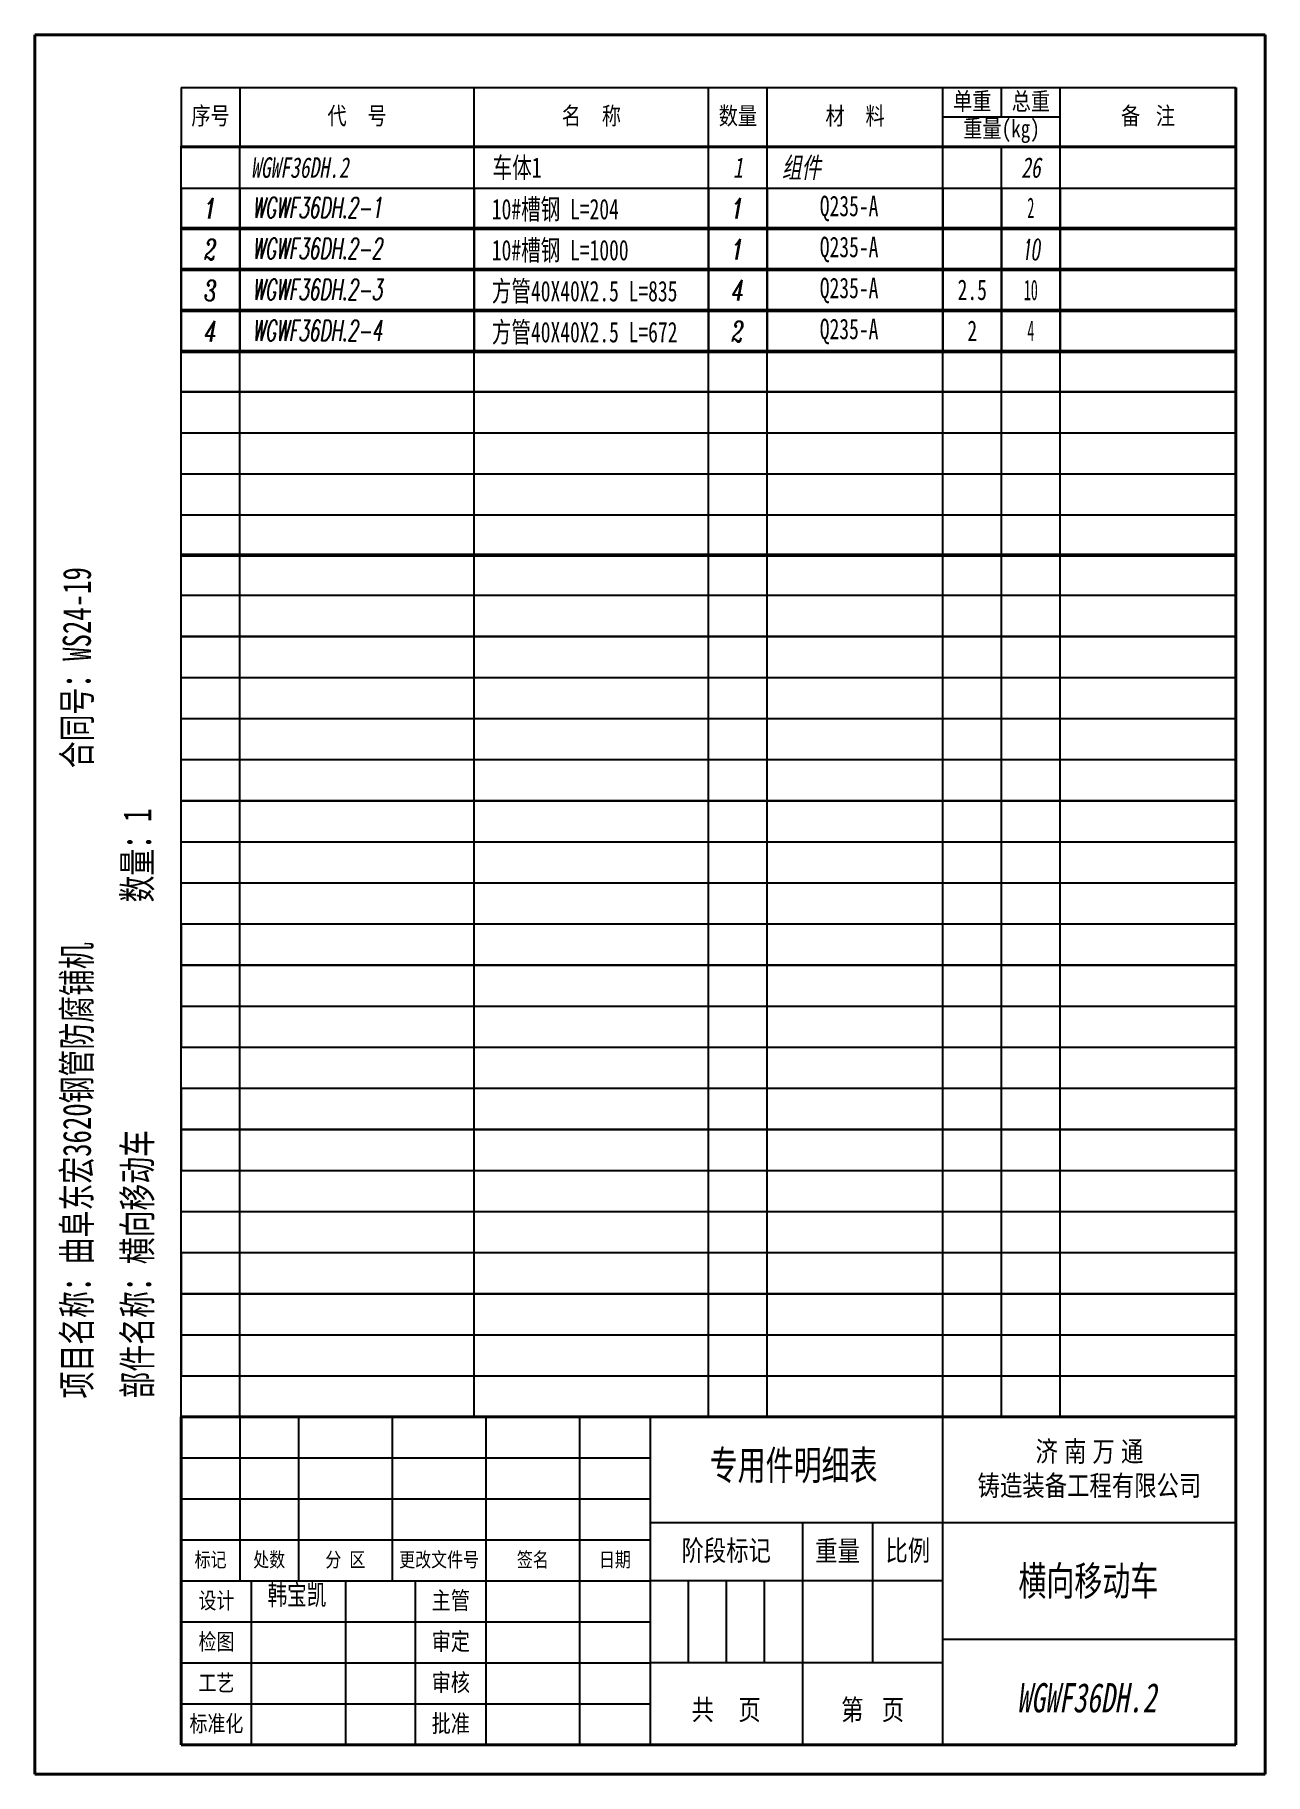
# Model space of a CAD drawing. Header units: millimetres. Extents: x 41246 to 169465, y -141938 to 36614.
# Drawn here: x 52572 to 57822, y -111514 to -104089 of the extents above.
import ezdxf
from ezdxf.enums import TextEntityAlignment as Align

# ---------------------------------------------------------------- set-up
doc = ezdxf.new("R2010")
doc.units = ezdxf.units.MM
doc.layers.add('S', color=7, linetype='Continuous', lineweight=35)
doc.layers.add('粗实线', color=7, linetype='Continuous', lineweight=40)
for name, color, linetype in [('标注层', 3, 'Continuous'), ('标注线', 3, 'Continuous'), ('细实线', 4, 'Continuous')]:
    doc.layers.add(name, color=color, linetype=linetype)
doc.styles.get("Standard").update_dxf_attribs({"font": '', "width": 0.8})
doc.styles.add('文字', font='', dxfattribs={"width": 0.7})
doc.styles.add('标注', font='italic.shx', dxfattribs={"width": 0.7, "bigfont": 'AllInOneBig.shx'})
doc.styles.get('Standard').set_extended_font_data('SimSun')
doc.styles.get('文字').set_extended_font_data('SimSun')

# ---------------------------------------------------------------- blocks, each defined once
blk = doc.blocks.new('明细表头')
for p, q in [((0, 10), (180, 10)), ((0, 10), (0, 0)), ((10, 10), (10, 0)), ((50, 0), (50, 10)), ((90, 0), (90, 10)), ((100, 0), (100, 10)), ((130, 0), (130, 10)), ((140, 5), (140, 10)), ((150, 0), (150, 10)), ((180, 10), (180, 0)), ((130, 5), (150, 5)), ((0, 0), (180, 0))]:
    blk.add_line(p, q)
at = {"char_height": 3, "attachment_point": 5}
for s, insert in [('{\\f\uffbfﾬￌﾣﾤ_GB2312|b0|i0|c134|p49;单重}', (135, 7.5)), ('{\\f\uffbfﾬￌﾣﾤ_GB2312|b0|i0|c134|p49;总重}', (145, 7.5)), ('{\\f\uffbfﾬￌﾣﾤ_GB2312|b0|i0|c134|p49;序号}', (5, 5)), ('{\\f\uffbfﾬￌﾣﾤ_GB2312|b0|i0|c134|p49;代    号}', (30, 5)), ('{\\f\uffbfﾬￌﾣﾤ_GB2312|b0|i0|c134|p49;名    称}', (70, 5)), ('{\\f\uffbfﾬￌﾣﾤ_GB2312|b0|i0|c134|p49;数量}', (95, 5)), ('{\\f\uffbfﾬￌﾣﾤ_GB2312|b0|i0|c134|p49;材    料}', (115, 5)), ('{\\f\uffbfﾬￌﾣﾤ_GB2312|b0|i0|c134|p49;备   注}', (165, 5)), ('{\\f\uffbfﾬￌﾣﾤ_GB2312|b0|i0|c134|p49;重量}(kg)', (140, 2.5))]:
    blk.add_mtext(s, dxfattribs=dict(at, insert=insert))
blk = doc.blocks.new('图栏')
at = {"layer": '粗实线'}
for p, q in [((0, 56), (-180, 56)), ((-180, 56), (-180, 0))]:
    blk.add_line(p, q, dxfattribs=at)
at = {"layer": '细实线'}
for p, q in [((-170, 56), (-170, 28)), ((-160, 56), (-160, 28)), ((-144, 56), (-144, 28)), ((-128, 56), (-128, 0)), ((-112, 0), (-112, 56)), ((-100, 56), (-100, 0)), ((-50, 0), (-50, 56)), ((-180, 49), (-100, 49)), ((-180, 42), (-100, 42)), ((-100, 38), (-50, 38)), ((-74, 38), (-74, 0)), ((-62, 38), (-62, 14)), ((-50, 38), (0, 38)), ((-180, 35), (-100, 35)), ((-180, 28), (-100, 28)), ((-168, 0), (-168, 28)), ((-152, 28), (-152, 0)), ((-140, 0), (-140, 28)), ((-50, 28), (-100, 28)), ((-93.5, 28), (-93.5, 14)), ((-87, 28), (-87, 14)), ((-80.5, 28), (-80.5, 14)), ((-180, 21), (-100, 21)), ((0, 18), (-50, 18)), ((-180, 14), (-100, 14)), ((-50, 14), (-100, 14)), ((-50, 0), (-50, 9)), ((-180, 7), (-100, 7))]:
    blk.add_line(p, q, dxfattribs=at)
at = {"insert": (-165.27, 27.41), "char_height": 3.5, "width": 10.6759, "attachment_point": 1, "style": '文字'}
blk.add_mtext('韩宝凯', dxfattribs=at)
at = {"layer": '细实线', "attachment_point": 5}
for s, insert, char_height, width in [('{\\f\uffbfﾬￌﾣﾤ_GB2312|b0|i0|c134|p49;济 南 万 通\\P铸造装备工程有限公司}', (-25, 47), 3.5, 50), ('{\\f\uffbfﾬￌﾣﾤ_GB2312|b0|i0|c134|p49;标记}', (-175, 31.5), 2.5, 15), ('处数', (-165, 31.5), 2.5, 15), ('分 区', (-152, 31.5), 2.5, 15), ('{\\f\uffbfﾬￌﾣﾤ_GB2312|b0|i0|c134|p49;签名}', (-120, 31.5), 2.5, 15), ('{\\f\uffbfﾬￌﾣﾤ_GB2312|b0|i0|c134|p49;日期}', (-106, 31.5), 2.5, 15), ('{\\f\uffbfﾬￌﾣﾤ_GB2312|b0|i0|c134|p49;阶段标记}', (-87, 33), 3.5, 26), ('{\\f\uffbfﾬￌﾣﾤ_GB2312|b0|i0|c134|p49;重量}', (-68, 33), 3.5, 12), ('比例', (-56, 33), 3.5, 12), ('{\\f\uffbfﾬￌﾣﾤ_GB2312|b0|i0|c134|p49;设计}', (-174, 24.5), 2.8, 10), ('{\\f\uffbfﾬￌﾣﾤ_GB2312|b0|i0|c134|p49;主管}', (-134, 24.5), 3, 10), ('{\\f\uffbfﾬￌﾣﾤ_GB2312|b0|i0|c134|p49;检图}', (-174, 17.5), 2.8, 10), ('{\\f\uffbfﾬￌﾣﾤ_GB2312|b0|i0|c134|p49;审定}', (-134, 17.5), 3, 10), ('{\\f\uffbfﾬￌﾣﾤ_GB2312|b0|i0|c134|p49;工艺}', (-174, 10.5), 2.8, 10), ('{\\f\uffbfﾬￌﾣﾤ_GB2312|b0|i0|c134|p49;审核}', (-134, 10.5), 3, 10), ('{\\f\uffbfﾬￌﾣﾤ_GB2312|b0|i0|c134|p49;共    页}', (-87, 5.82), 3.5, 26), ('{\\f\uffbfﾬￌﾣﾤ_GB2312|b0|i0|c134|p49;第   页}', (-62, 5.82), 3.5, 24), ('{\\fￋￎￌﾣﾤ|b0|i0|c134|p2;标准化}', (-174, 3.5), 2.8, 10), ('{\\f\uffbfﾬￌﾣﾤ_GB2312|b0|i0|c134|p49;批准}', (-134, 3.5), 3, 10)]:
    blk.add_mtext(s, dxfattribs=dict(at, insert=insert, char_height=char_height, width=width))
at = {"layer": '细实线', "insert": (-136, 31.5), "char_height": 2.5, "width": 15, "attachment_point": 5, "line_spacing_factor": 0.8}
blk.add_mtext('{\\fￋￎￌﾣﾤ|b0|i0|c134|p2;更改文件号}', dxfattribs=at)
at = {"layer": '细实线', "width": 0.8, "flags": 8}
for tag, height, p in [('Q', 5, (-75.13, 47.19)), ('名称', 5, (-25.19, 28)), ('姓名', 3, (-159.93, 24.36)), ('DATA', 3, (-146.06, 24.09)), ('KG', 3.5, (-68.19, 21.34)), ('Y', 3.5, (-55.74, 20.78)), ('姓名', 3, (-159.93, 17.36)), ('DATA', 3, (-146.06, 17.09)), ('姓名', 3, (-119.93, 10.36)), ('DATA', 3, (-106.06, 10.09)), ('N', 7, (-25.47, 8.06)), ('Z', 3.5, (-87.28, 5.59)), ('X', 3.5, (-62.27, 5.8)), ('姓名', 3, (-119.93, 3.36)), ('DATA', 3, (-106.06, 3.09))]:
    blk.add_attdef(tag, text='', height=height, dxfattribs=at).set_placement(p, align=Align.MIDDLE_CENTER)
blk = doc.blocks.new('明细表')
for p, q in [((0, 7), (180, 7)), ((0, 0), (0, 7)), ((10, 0), (10, 7)), ((50, 0), (50, 7)), ((90, 0), (90, 7)), ((100, 0), (100, 7)), ((130, 0), (130, 7)), ((140, 0), (140, 7)), ((150, 0), (150, 7)), ((180, 0), (180, 7)), ((0, 0), (180, 0))]:
    blk.add_line(p, q)
at = {"width": 0.7, "flags": 8}
for tag, style, p in [('1', '标注', (5, 3.5)), ('4', '标注', (95, 3.5)), ('6', '标注', (135, 3.5)), ('7', '标注', (145, 3.5)), ('8', '文字', (165, 3.5))]:
    blk.add_attdef(tag, text='', height=3.5, dxfattribs=dict(at, style=style)).set_placement(p, align=Align.MIDDLE_CENTER)
at = {"color": 141, "flags": 8}
for tag, style, width, p in [('2', '标注', 0.6, (13, 3.5)), ('3', '文字', 0.7, (53, 3.5)), ('5', '标注', 0.7, (103, 3.5))]:
    blk.add_attdef(tag, text='', height=3.5, dxfattribs=dict(at, style=style, width=width)).set_placement(p, align=Align.MIDDLE_LEFT)

msp = doc.modelspace()

# ---------------------------------------------------------------- linework, layer by layer
at = {"layer": 'S'}
msp.add_line((57697.3, -107888.9), (57697.3, -108938.9), dxfattribs=at)
at = {"layer": '标注层'}
for p, q in [((53197.4, -109988.9), (53197.4, -104563.9)), ((57697.3, -109813.9), (57697.3, -109288.9))]:
    msp.add_line(p, q, dxfattribs=at)
at = {"layer": '粗实线'}
for p, q in [((57822.4, -104088.9), (52572.4, -104088.9)), ((52572.4, -104088.9), (52572.4, -111513.9)), ((57822.4, -104088.9), (57822.4, -111513.9)), ((57822.4, -104088.9), (57822.4, -111513.9)), ((57822.4, -104088.9), (57822.4, -111513.9)), ((57697.4, -104313.9), (57697.4, -111388.9)), ((57697.4, -111388.9), (53197.4, -111388.9)), ((57822.4, -111513.9), (52572.4, -111513.9))]:
    msp.add_line(p, q, dxfattribs=at)
at = {"layer": '细实线'}
for p, q in [((53197.4, -107888.9), (53197.4, -108413.9)), ((53197.4, -107888.9), (53197.4, -108413.9)), ((53197.4, -108588.9), (53197.4, -108938.9)), ((53197.4, -108588.9), (53197.4, -108938.9)), ((53197.3, -109288.9), (53197.3, -109813.9)), ((53197.3, -109288.9), (53197.3, -109813.9))]:
    msp.add_line(p, q, dxfattribs=at)

# ---------------------------------------------------------------- block references
at = {"layer": '标注层', "xscale": 25, "yscale": 25, "zscale": 25}
msp.add_blockref('明细表头', (53197.4, -104563.9), dxfattribs=at)
at = {"layer": '标注层'}
ref = msp.add_blockref('图栏', (57697.4, -111388.9), dxfattribs=dict(at, xscale=25, yscale=25, zscale=25))
ref.add_attrib('名称', '横向移动车', dxfattribs={"layer": '细实线', "height": 125, "style": '文字', "oblique": 0.17453, "width": 0.7, "flags": 8}).set_placement((57067.5, -110688.9), align=Align.MIDDLE_CENTER)
ref.add_attrib('N', 'WGWF36DH.2', dxfattribs={"layer": '细实线', "height": 125, "style": '文字', "oblique": 10, "width": 0.7, "flags": 8}).set_placement((57060.5, -111187.4), align=Align.MIDDLE_CENTER)
ref.add_attrib('材料', '专用件明细表', dxfattribs={"layer": '细实线', "height": 125, "style": '文字', "oblique": 0.17453, "width": 0.7, "flags": 8}).set_placement((55810, -110194.9), align=Align.MIDDLE_CENTER)
at = {"layer": '标注线'}
ref = msp.add_blockref('明细表', (53197.4, -104743.2), dxfattribs=dict(at, xscale=-25.00000128278039, yscale=25.00000128278039, zscale=25.00000128278039, rotation=180))
ref.add_attrib('1', '1', dxfattribs={"layer": '0', "height": 87.5, "style": '标注', "width": 0.7, "flags": 8}).set_placement((53322.4, -104830.7), align=Align.MIDDLE_CENTER)
ref.add_attrib('2', 'WGWF36DH.2-1', dxfattribs={"layer": '0', "color": 141, "height": 87.5, "style": '标注', "width": 0.6, "flags": 8}).set_placement((53500.5, -104826.5), align=Align.MIDDLE_LEFT)
ref.add_attrib('3', '10#槽钢 L=204', dxfattribs={"layer": '0', "color": 141, "height": 87.5, "style": '文字', "width": 0.7, "flags": 8}).set_placement((54522.4, -104833.1), align=Align.MIDDLE_LEFT)
ref.add_attrib('4', '1', dxfattribs={"layer": '0', "height": 87.5, "style": '标注', "width": 0.7, "flags": 8}).set_placement((55572.4, -104830.7), align=Align.MIDDLE_CENTER)
ref.add_attrib('5', 'Q235-A', dxfattribs={"layer": '0', "color": 141, "height": 87.5, "style": '文字', "width": 0.7, "flags": 8}).set_placement((55921.9, -104819.5), align=Align.MIDDLE_LEFT)
ref.add_attrib('7', '2', dxfattribs={"layer": '0', "height": 87.5, "style": '文字', "width": 0.5, "flags": 8}).set_placement((56822.4, -104827.3), align=Align.MIDDLE_CENTER)
ref = msp.add_blockref('明细表', (53197.4, -104918.2), dxfattribs=dict(at, xscale=-25.00000128278039, yscale=25.00000128278039, zscale=25.00000128278039, rotation=180))
ref.add_attrib('1', '2', dxfattribs={"layer": '0', "height": 87.5, "style": '标注', "width": 0.7, "flags": 8}).set_placement((53322.4, -105005.7), align=Align.MIDDLE_CENTER)
ref.add_attrib('2', 'WGWF36DH.2-2', dxfattribs={"layer": '0', "color": 141, "height": 87.5, "style": '标注', "width": 0.6, "flags": 8}).set_placement((53500.5, -105001.5), align=Align.MIDDLE_LEFT)
ref.add_attrib('3', '10#槽钢 L=1000', dxfattribs={"layer": '0', "color": 141, "height": 87.5, "style": '文字', "width": 0.7, "flags": 8}).set_placement((54522.4, -105008.1), align=Align.MIDDLE_LEFT)
ref.add_attrib('4', '1', dxfattribs={"layer": '0', "height": 87.5, "style": '标注', "width": 0.7, "flags": 8}).set_placement((55572.4, -105005.7), align=Align.MIDDLE_CENTER)
ref.add_attrib('5', 'Q235-A', dxfattribs={"layer": '0', "color": 141, "height": 87.5, "style": '文字', "width": 0.7, "flags": 8}).set_placement((55921.9, -104994.5), align=Align.MIDDLE_LEFT)
ref.add_attrib('7', '10', dxfattribs={"layer": '0', "height": 87.5, "style": '标注', "width": 0.5, "flags": 8}).set_placement((56822.4, -105005.7), align=Align.MIDDLE_CENTER)
ref = msp.add_blockref('明细表', (53197.4, -105093.2), dxfattribs=dict(at, xscale=-25.00000128278039, yscale=25.00000128278039, zscale=25.00000128278039, rotation=180))
ref.add_attrib('1', '3', dxfattribs={"layer": '0', "height": 87.5, "style": '标注', "width": 0.7, "flags": 8}).set_placement((53322.4, -105180.7), align=Align.MIDDLE_CENTER)
ref.add_attrib('2', 'WGWF36DH.2-3', dxfattribs={"layer": '0', "color": 141, "height": 87.5, "style": '标注', "width": 0.6, "flags": 8}).set_placement((53500.5, -105176.5), align=Align.MIDDLE_LEFT)
ref.add_attrib('3', '方管40X40X2.5 L=835', dxfattribs={"layer": '0', "color": 141, "height": 87.5, "style": '文字', "width": 0.7, "flags": 8}).set_placement((54522.4, -105183.1), align=Align.MIDDLE_LEFT)
ref.add_attrib('4', '4', dxfattribs={"layer": '0', "height": 87.5, "style": '标注', "width": 0.7, "flags": 8}).set_placement((55572.4, -105180.7), align=Align.MIDDLE_CENTER)
ref.add_attrib('5', 'Q235-A', dxfattribs={"layer": '0', "color": 141, "height": 87.5, "style": '文字', "width": 0.7, "flags": 8}).set_placement((55921.9, -105169.5), align=Align.MIDDLE_LEFT)
ref.add_attrib('6', '2.5', dxfattribs={"layer": '0', "height": 87.5, "style": '文字', "width": 0.7, "flags": 8}).set_placement((56572.4, -105177.3), align=Align.MIDDLE_CENTER)
ref.add_attrib('7', '10', dxfattribs={"layer": '0', "height": 87.5, "style": '文字', "width": 0.5, "flags": 8}).set_placement((56822.4, -105178.3), align=Align.MIDDLE_CENTER)
ref = msp.add_blockref('明细表', (53197.4, -105268.2), dxfattribs=dict(at, xscale=-25.00000128278039, yscale=25.00000128278039, zscale=25.00000128278039, rotation=180))
ref.add_attrib('1', '4', dxfattribs={"layer": '0', "height": 87.5, "style": '标注', "width": 0.7, "flags": 8}).set_placement((53322.4, -105355.7), align=Align.MIDDLE_CENTER)
ref.add_attrib('2', 'WGWF36DH.2-4', dxfattribs={"layer": '0', "color": 141, "height": 87.5, "style": '标注', "width": 0.6, "flags": 8}).set_placement((53500.5, -105351.5), align=Align.MIDDLE_LEFT)
ref.add_attrib('3', '方管40X40X2.5 L=672', dxfattribs={"layer": '0', "color": 141, "height": 87.5, "style": '文字', "width": 0.7, "flags": 8}).set_placement((54522.4, -105358.1), align=Align.MIDDLE_LEFT)
ref.add_attrib('4', '2', dxfattribs={"layer": '0', "height": 87.5, "style": '标注', "width": 0.7, "flags": 8}).set_placement((55572.4, -105355.7), align=Align.MIDDLE_CENTER)
ref.add_attrib('5', 'Q235-A', dxfattribs={"layer": '0', "color": 141, "height": 87.5, "style": '文字', "width": 0.7, "flags": 8}).set_placement((55921.9, -105344.5), align=Align.MIDDLE_LEFT)
ref.add_attrib('6', '2', dxfattribs={"layer": '0', "height": 87.5, "style": '文字', "width": 0.7, "flags": 8}).set_placement((56572.4, -105352.3), align=Align.MIDDLE_CENTER)
ref.add_attrib('7', '4', dxfattribs={"layer": '0', "height": 87.5, "style": '文字', "width": 0.5, "flags": 8}).set_placement((56822.4, -105352.3), align=Align.MIDDLE_CENTER)
at = {"layer": '细实线', "xscale": 25, "yscale": 25, "zscale": 25}
for p in [(53197.4, -104743.2), (53197.4, -104918.2), (53197.4, -104918.2), (53197.4, -105086), (53197.4, -105261.3), (53197.4, -105261.3), (53197.4, -105436.7), (53197.4, -105436.7), (53197.4, -105436.7), (53197.4, -105436.7), (53197.4, -105612), (53197.4, -105612), (53197.4, -105787.4), (53197.4, -105787.4), (53197.4, -105962.8), (53197.4, -105962.8), (53197.4, -105962.8), (53197.4, -105962.8), (53197.4, -106138.1), (53197.4, -106138.1), (53197.4, -106313.5), (53197.4, -106313.5), (53197.4, -106481.3), (53197.4, -106656.6), (53197.4, -106656.6), (53197.4, -106832), (53197.4, -106832), (53197.4, -106832), (53197.4, -106832), (53197.4, -107007.4), (53197.4, -107007.4), (53197.4, -107182.7), (53197.4, -107182.7), (53197.4, -107358.1), (53197.4, -107358.1), (53197.4, -107358.1), (53197.4, -107358.1), (53197.4, -107533.5), (53197.4, -107533.5), (53197.4, -107708.8), (53197.4, -107708.8), (53197.4, -107884.2), (53197.4, -107884.2), (53197.4, -107884.2), (53197.4, -107884.2), (53197.4, -108059.5), (53197.4, -108059.5), (53197.4, -108234.9), (53197.4, -108234.9), (53197.4, -108410.3), (53197.4, -108410.3), (53197.4, -108410.3), (53197.4, -108410.3), (53197.4, -108585.6), (53197.4, -108585.6), (53197.4, -108761), (53197.4, -108761), (53197.4, -108936.4), (53197.4, -108936.4), (53197.4, -108936.4), (53197.4, -108936.4), (53197.4, -109111.7), (53197.4, -109111.7), (53197.4, -109287.1), (53197.4, -109287.1), (53197.4, -109462.4), (53197.4, -109462.4), (53197.4, -109462.4), (53197.4, -109462.4), (53197.4, -109637.8), (53197.4, -109637.8), (53197.4, -109813.2), (53197.4, -109813.2), (53197.4, -109988.5), (53197.4, -109988.5), (53197.4, -109988.5), (53197.4, -109988.5)]:
    msp.add_blockref('明细表', p, dxfattribs=at)
at = {"layer": '细实线'}
ref = msp.add_blockref('明细表', (53197.4, -104743.2), dxfattribs=dict(at, xscale=25, yscale=25, zscale=25))
ref.add_attrib('2', 'WGWF36DH.2', dxfattribs={"layer": '0', "color": 141, "height": 87.5, "style": '文字', "oblique": 10, "width": 0.7, "flags": 8}).set_placement((53494.4, -104655.7), align=Align.MIDDLE_LEFT)
ref.add_attrib('3', '车体1', dxfattribs={"layer": '0', "color": 141, "height": 87.5, "style": '文字', "width": 0.7, "flags": 8}).set_placement((54525.8, -104655.7), align=Align.MIDDLE_LEFT)
ref.add_attrib('4', '1', dxfattribs={"layer": '0', "height": 87.5, "style": '文字', "oblique": 10, "width": 0.7, "flags": 8}).set_placement((55572.4, -104655.7), align=Align.MIDDLE_CENTER)
ref.add_attrib('5', '组件', dxfattribs={"layer": '0', "color": 141, "height": 87.5, "style": '文字', "oblique": 10, "width": 0.7, "flags": 8}).set_placement((55760.5, -104655.7), align=Align.MIDDLE_LEFT)
ref.add_attrib('7', '26', dxfattribs={"layer": '0', "height": 87.5, "style": '文字', "oblique": 10, "width": 0.7, "flags": 8}).set_placement((56822.4, -104655.7), align=Align.MIDDLE_CENTER)

# ---------------------------------------------------------------- texts
at = {"layer": '标注层', "insert": (52691.7, -109909.9), "char_height": 178.078, "width": 7479.78, "attachment_point": 1, "rotation": 90, "style": '文字'}
msp.add_mtext('{\\H0.6739x;项目名称：曲阜东宏3620钢管防腐铺机             合同号：WS24-19\\P部件名称：横向移动车                 数量：1    }\u3000\u3000\u3000', dxfattribs=at)

doc.saveas('drawing.dxf')
